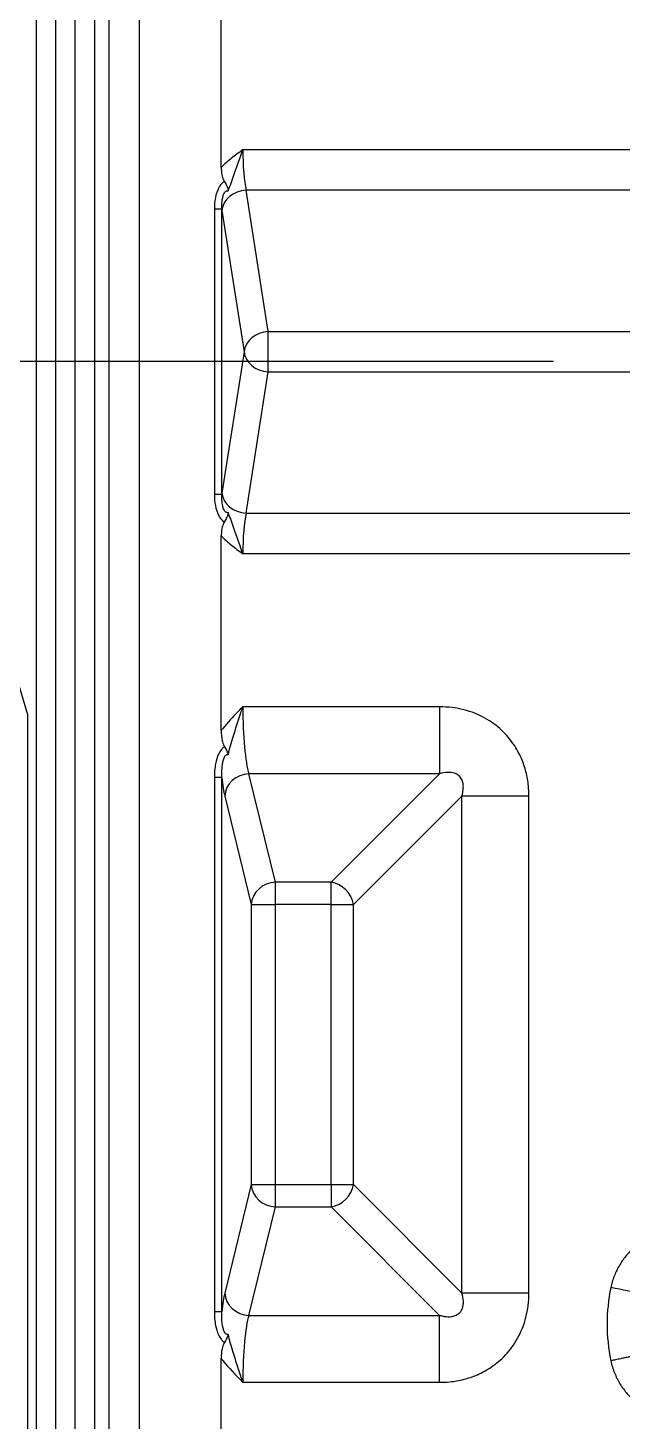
# Model space of a CAD drawing. Header units: millimetres. Extents: x 2595 to 3308, y 1499 to 1823.
# Drawn here: x 3097.09 to 3109.39, y 1641.33 to 1670.16 of the extents above; entities that cross this region are included whole.
import ezdxf
from ezdxf.lldxf.tags import DXFTag

# ---------------------------------------------------------------- set-up
doc = ezdxf.new("R2010")
doc.units = ezdxf.units.MM
doc.linetypes.add('CENTER', pattern=[2, 1.25, -0.25, 0.25, -0.25])
doc.layers.add('5', color=7, linetype='Continuous', true_color=0xffffff)
tags = doc.linetypes.add('DASHED', pattern=[25.72, 12.86, -12.86]).pattern_tags.tags
tags[6:7] = [DXFTag(74, 4), DXFTag(75, 0), DXFTag(340, '0'), DXFTag(46, 0.0), DXFTag(50, 0.0), DXFTag(44, 0.0), DXFTag(45, 0.0)]
tags[4:5] = [DXFTag(74, 4), DXFTag(75, 0), DXFTag(340, '0'), DXFTag(46, 0.0), DXFTag(50, 0.0), DXFTag(44, 0.0), DXFTag(45, 0.0)]

msp = doc.modelspace()

# ---------------------------------------------------------------- linework, layer by layer
at = {"layer": '5', "color": 7, "linetype": 'Continuous'}
for p, q in [((3097.263, 1673.518), (3097.263, 1629.254)), ((3097.664, 1673.518), (3097.664, 1629.254)), ((3098.068, 1673.518), (3098.068, 1629.254)), ((3098.47, 1673.518), (3098.47, 1629.254)), ((3098.775, 1629.254), (3098.775, 1673.518)), ((3099.395, 1673.518), (3099.395, 1629.254)), ((3101.093, 1667.269), (3101.093, 1671.299)), ((3143.407, 1667.635), (3101.539, 1667.635)), ((3102.067, 1663.875), (3101.609, 1666.8)), ((3143.407, 1666.8), (3101.609, 1666.8)), ((3100.951, 1666.41), (3100.951, 1660.505)), ((3101.105, 1666.41), (3100.951, 1666.41)), ((3101.105, 1660.505), (3101.105, 1666.41)), ((3101.109, 1666.382), (3101.566, 1663.458)), ((3102.067, 1663.04), (3102.067, 1663.875)), ((3102.067, 1663.875), (3146.332, 1663.875)), ((3101.566, 1663.458), (3101.109, 1660.533)), ((3101.609, 1660.115), (3102.067, 1663.04)), ((3102.067, 1663.04), (3146.332, 1663.04)), ((3101.105, 1660.505), (3100.951, 1660.505)), ((3101.609, 1660.115), (3143.407, 1660.115)), ((3101.093, 1655.617), (3101.093, 1659.646)), ((3101.539, 1659.28), (3143.407, 1659.28)), ((3097.094, 1655.945), (3096.853, 1656.757)), ((3097.094, 1629.254), (3097.094, 1655.945)), ((3105.61, 1656.111), (3101.539, 1656.111)), ((3100.951, 1654.651), (3100.951, 1643.593)), ((3101.105, 1654.651), (3100.951, 1654.651)), ((3101.105, 1643.593), (3101.105, 1654.651)), ((3105.61, 1654.725), (3101.667, 1654.725)), ((3102.216, 1652.482), (3101.667, 1654.725)), ((3105.61, 1654.725), (3103.366, 1652.482)), ((3101.167, 1654.263), (3101.715, 1652.02)), ((3106.072, 1654.263), (3103.828, 1652.02)), ((3107.458, 1654.263), (3106.072, 1654.263)), ((3106.072, 1643.981), (3106.072, 1654.263)), ((3107.458, 1643.981), (3107.458, 1654.263)), ((3102.216, 1652.02), (3102.216, 1652.482)), ((3103.366, 1652.482), (3102.216, 1652.482)), ((3103.366, 1652.02), (3103.366, 1652.482)), ((3101.715, 1652.02), (3102.216, 1652.02)), ((3101.715, 1652.02), (3101.715, 1646.225)), ((3103.366, 1652.02), (3102.216, 1652.02)), ((3102.216, 1646.225), (3102.216, 1652.02)), ((3103.366, 1646.225), (3103.366, 1652.02)), ((3103.366, 1652.02), (3103.828, 1652.02)), ((3103.828, 1646.225), (3103.828, 1652.02)), ((3101.715, 1646.225), (3101.167, 1643.981)), ((3101.715, 1646.225), (3102.216, 1646.225)), ((3102.216, 1645.762), (3102.216, 1646.225)), ((3102.216, 1646.225), (3103.366, 1646.225)), ((3103.366, 1646.225), (3103.828, 1646.225)), ((3103.366, 1646.225), (3103.366, 1645.762)), ((3106.072, 1643.981), (3103.828, 1646.225)), ((3101.667, 1643.519), (3102.216, 1645.762)), ((3102.216, 1645.762), (3103.366, 1645.762)), ((3105.61, 1643.519), (3103.366, 1645.762)), ((3101.105, 1643.593), (3100.951, 1643.593)), ((3101.667, 1643.519), (3105.61, 1643.519)), ((3105.61, 1642.133), (3105.61, 1643.519)), ((3101.093, 1642.134), (3101.093, 1642.628)), ((3101.539, 1642.133), (3105.61, 1642.133))]:
    msp.add_line(p, q, dxfattribs=at)
at = {"layer": '5', "color": 1, "linetype": 'CENTER', "ltscale": 22.850574}
msp.add_line((2988.002, 1663.259), (3308.002, 1663.259), dxfattribs=at)
at = {"layer": '5', "color": 7, "linetype": 'Continuous', "extrusion": (0, 0, -1)}
for radius, start, end in [(100.07, 313.95835, 233.17746), (99.038, 313.97894, 78.94)]:
    msp.add_arc((-3148.002, 1669.494), radius, start, end, dxfattribs=at)
at = {"layer": '5', "color": 7, "linetype": 'DASHED'}
for radius, start, end in [(100.573, 306.62661, 226.18317), (100.572, 306.62578, 226.19708)]:
    msp.add_arc((3148.002, 1669.494), radius, start, end, dxfattribs=at)
at = {"layer": '5', "color": 7, "linetype": 'Continuous'}
for centre, radius, start, end in [((3148.002, 1669.494), 100.547, 306.63636, 233.36364), ((3148.002, 1669.494), 99.282, 100.95124, 226.04921), ((3148.002, 1669.494), 99.081, 101.04979, 226.04537), ((3112.792, 1643.338), 3.718, 168.2351, 191.7649), ((3148.002, 1663.458), 81.732, 195.12421, 254.87579), ((3148.002, 1663.458), 82.176, 195.12421, 254.87579)]:
    msp.add_arc(centre, radius, start, end, dxfattribs=at)
for centre, major_axis, ratio, start_param, end_param in [((3101.698, 1667.635), (0, -1.006), 0.157656, 4.712389, 5.691586), ((3101.609, 1666.382), (0.497, 0.078), 0.826909, 1.442154, 2.954623), ((3101.197, 1667.635), (0, -1.509), 0.105104, 5.659814, 5.691585), ((3102.067, 1663.458), (0.497, 0.078), 0.826909, 1.442154, 2.954623), ((3102.067, 1663.458), (0.497, -0.078), 0.826909, 3.328563, 4.841031), ((3101.197, 1659.28), (0, -1.509), 0.105104, 3.733192, 3.764963), ((3101.609, 1660.533), (0.497, -0.078), 0.826909, 3.328563, 4.841031), ((3101.698, 1659.28), (0, -1.006), 0.157656, 3.733192, 4.712389), ((3101.75, 1656.111), (0, -1.509), 0.140139, 4.712389, 5.877351), ((3101.25, 1656.111), (0, -2.012), 0.105104, 5.524688, 5.877351), ((3101.667, 1654.263), (-0.489, -0.12), 0.914519, 4.492315, 6.021833), ((3102.216, 1652.02), (-0.489, -0.12), 0.914519, 4.492315, 6.021833), ((3103.366, 1652.02), (0.356, -0.356), 0.854588, 0.863645, 2.277948), ((3102.216, 1646.225), (-0.489, 0.12), 0.914519, 0.261352, 1.79087), ((3103.366, 1646.225), (-0.356, -0.356), 0.854588, 0.863645, 2.277948), ((3101.25, 1642.133), (0, -2.012), 0.105104, 3.547427, 3.90009), ((3101.667, 1643.981), (-0.489, 0.12), 0.914519, 0.261352, 1.79087), ((3101.75, 1642.133), (0, -1.509), 0.140139, 3.547427, 4.712389)]:
    msp.add_ellipse(centre, major_axis=major_axis, ratio=ratio, start_param=start_param, end_param=end_param, dxfattribs=at)
for points, knots in [([(3101.539, 1667.635), (3101.537, 1667.634), (3101.535, 1667.633), (3101.456, 1667.576), (3101.379, 1667.519), (3101.23, 1667.4), (3101.159, 1667.336), (3101.093, 1667.269)], [0, 0, 0, 0, 0.010983, 0.010983, 0.507592, 0.507592, 1, 1, 1, 1]), ([(3101.24, 1666.786), (3101.258, 1666.839), (3101.277, 1666.891), (3101.374, 1667.16), (3101.454, 1667.395), (3101.537, 1667.631), (3101.538, 1667.633), (3101.539, 1667.635)], [0, 0, 0, 0, 0.192461, 0.192461, 0.993003, 0.993003, 1, 1, 1, 1]), ([(3101.093, 1667.269), (3101.093, 1667.217), (3101.097, 1667.164), (3101.114, 1667.079), (3101.125, 1667.043), (3101.145, 1667.003), (3101.15, 1666.994), (3101.155, 1666.985)], [0, 0, 0, 0, 0.517247, 0.517247, 0.886034, 0.886034, 1, 1, 1, 1]), ([(3101.155, 1666.985), (3101.146, 1666.978), (3101.137, 1666.97), (3101.115, 1666.95), (3101.104, 1666.938), (3101.075, 1666.902), (3101.059, 1666.878), (3101.011, 1666.789), (3100.987, 1666.716), (3100.957, 1666.566), (3100.951, 1666.487), (3100.951, 1666.41)], [0, 0, 0, 0, 0.065158, 0.065158, 0.156065, 0.156065, 0.300849, 0.300849, 0.652717, 0.652717, 1, 1, 1, 1]), ([(3101.155, 1666.985), (3101.184, 1666.939), (3101.207, 1666.894), (3101.23, 1666.83), (3101.235, 1666.809), (3101.24, 1666.788), (3101.24, 1666.787), (3101.24, 1666.786)], [0, 0, 0, 0, 0.656706, 0.656706, 0.984116, 0.984116, 1, 1, 1, 1]), ([(3101.105, 1666.41), (3101.103, 1666.461), (3101.104, 1666.513), (3101.113, 1666.594), (3101.117, 1666.622), (3101.129, 1666.67), (3101.134, 1666.69), (3101.147, 1666.721), (3101.153, 1666.734), (3101.166, 1666.756), (3101.174, 1666.765), (3101.19, 1666.779), (3101.198, 1666.783), (3101.215, 1666.789), (3101.226, 1666.789), (3101.236, 1666.787), (3101.236, 1666.787), (3101.238, 1666.787), (3101.239, 1666.787), (3101.24, 1666.786)], [0, 0, 0, 0, 0.33285, 0.33285, 0.506733, 0.506733, 0.634572, 0.634572, 0.719289, 0.719289, 0.804715, 0.804715, 0.878468, 0.878468, 0.982067, 0.982067, 0.989184, 0.989184, 1, 1, 1, 1]), ([(3100.951, 1660.505), (3100.951, 1660.428), (3100.957, 1660.35), (3100.987, 1660.2), (3101.011, 1660.126), (3101.059, 1660.037), (3101.075, 1660.013), (3101.104, 1659.977), (3101.115, 1659.965), (3101.137, 1659.945), (3101.146, 1659.937), (3101.155, 1659.93)], [0, 0, 0, 0, 0.347283, 0.347283, 0.699151, 0.699151, 0.843935, 0.843935, 0.934842, 0.934842, 1, 1, 1, 1]), ([(3101.24, 1660.129), (3101.239, 1660.129), (3101.238, 1660.128), (3101.229, 1660.127), (3101.22, 1660.126), (3101.204, 1660.13), (3101.196, 1660.133), (3101.186, 1660.14), (3101.185, 1660.141), (3101.175, 1660.149), (3101.168, 1660.158), (3101.154, 1660.179), (3101.148, 1660.192), (3101.137, 1660.219), (3101.133, 1660.232), (3101.12, 1660.279), (3101.114, 1660.314), (3101.104, 1660.402), (3101.103, 1660.454), (3101.105, 1660.505)], [0, 0, 0, 0, 0.010802, 0.010802, 0.099902, 0.099902, 0.176297, 0.176297, 0.194796, 0.194796, 0.271615, 0.271615, 0.36487, 0.36487, 0.447735, 0.447735, 0.666872, 0.666872, 1, 1, 1, 1]), ([(3101.24, 1660.129), (3101.24, 1660.128), (3101.24, 1660.127), (3101.235, 1660.106), (3101.23, 1660.085), (3101.207, 1660.022), (3101.184, 1659.976), (3101.155, 1659.93)], [0, 0, 0, 0, 0.015884, 0.015884, 0.341494, 0.341494, 1, 1, 1, 1]), ([(3101.539, 1659.28), (3101.538, 1659.282), (3101.537, 1659.284), (3101.454, 1659.52), (3101.374, 1659.755), (3101.277, 1660.024), (3101.258, 1660.076), (3101.24, 1660.129)], [0, 0, 0, 0, 0.006997, 0.006997, 0.807539, 0.807539, 1, 1, 1, 1]), ([(3101.155, 1659.93), (3101.138, 1659.903), (3101.125, 1659.869), (3101.101, 1659.785), (3101.095, 1659.732), (3101.093, 1659.668), (3101.093, 1659.657), (3101.093, 1659.646)], [0, 0, 0, 0, 0.364786, 0.364786, 0.893144, 0.893144, 1, 1, 1, 1]), ([(3101.093, 1659.646), (3101.159, 1659.579), (3101.23, 1659.516), (3101.379, 1659.396), (3101.456, 1659.339), (3101.535, 1659.283), (3101.537, 1659.281), (3101.539, 1659.28)], [0, 0, 0, 0, 0.492408, 0.492408, 0.989017, 0.989017, 1, 1, 1, 1]), ([(3101.539, 1656.111), (3101.537, 1656.11), (3101.536, 1656.108), (3101.503, 1656.076), (3101.472, 1656.045), (3101.333, 1655.901), (3101.226, 1655.785), (3101.116, 1655.647), (3101.104, 1655.632), (3101.093, 1655.617)], [0, 0, 0, 0, 0.009505, 0.009505, 0.207284, 0.207284, 0.912496, 0.912496, 1, 1, 1, 1]), ([(3101.236, 1655.12), (3101.268, 1655.243), (3101.304, 1655.367), (3101.391, 1655.653), (3101.443, 1655.818), (3101.51, 1656.023), (3101.523, 1656.063), (3101.537, 1656.106), (3101.538, 1656.109), (3101.539, 1656.111)], [0, 0, 0, 0, 0.380233, 0.380233, 0.87174, 0.87174, 0.992517, 0.992517, 1, 1, 1, 1]), ([(3107.458, 1654.263), (3107.456, 1654.334), (3107.453, 1654.453), (3107.429, 1654.622), (3107.398, 1654.765), (3107.356, 1654.907), (3107.301, 1655.048), (3107.23, 1655.193), (3107.14, 1655.342), (3107.028, 1655.489), (3106.891, 1655.632), (3106.731, 1655.765), (3106.545, 1655.883), (3106.337, 1655.981), (3106.11, 1656.055), (3105.865, 1656.103), (3105.696, 1656.108), (3105.61, 1656.111)], [0, 0, 0, 0, 0.072851, 0.122845, 0.174858, 0.223041, 0.274463, 0.329748, 0.38903, 0.452408, 0.51978, 0.591113, 0.666185, 0.744828, 0.826536, 0.911136, 1, 1, 1, 1]), ([(3101.093, 1655.617), (3101.093, 1655.547), (3101.098, 1655.476), (3101.121, 1655.374), (3101.132, 1655.339), (3101.152, 1655.3), (3101.157, 1655.293), (3101.161, 1655.285)], [0, 0, 0, 0, 0.596247, 0.596247, 0.916197, 0.916197, 1, 1, 1, 1]), ([(3101.161, 1655.285), (3101.143, 1655.273), (3101.125, 1655.257), (3101.104, 1655.233), (3101.098, 1655.226), (3101.072, 1655.193), (3101.054, 1655.162), (3101.011, 1655.07), (3100.991, 1655.002), (3100.959, 1654.842), (3100.951, 1654.746), (3100.951, 1654.651)], [0, 0, 0, 0, 0.115995, 0.115995, 0.157569, 0.157569, 0.315488, 0.315488, 0.609491, 0.609491, 1, 1, 1, 1]), ([(3101.105, 1654.651), (3101.102, 1654.739), (3101.104, 1654.831), (3101.122, 1654.945), (3101.126, 1654.968), (3101.139, 1655.02), (3101.149, 1655.05), (3101.168, 1655.085), (3101.174, 1655.093), (3101.186, 1655.107), (3101.194, 1655.113), (3101.207, 1655.12), (3101.214, 1655.121), (3101.225, 1655.122), (3101.231, 1655.122), (3101.236, 1655.12)], [0, 0, 0, 0, 0.502294, 0.502294, 0.623869, 0.623869, 0.789589, 0.789589, 0.846918, 0.846918, 0.905059, 0.905059, 0.956222, 0.956222, 1, 1, 1, 1]), ([(3101.161, 1655.285), (3101.192, 1655.238), (3101.215, 1655.191), (3101.231, 1655.138), (3101.233, 1655.131), (3101.235, 1655.123), (3101.236, 1655.121), (3101.236, 1655.12)], [0, 0, 0, 0, 0.84673, 0.84673, 0.979812, 0.979812, 1, 1, 1, 1]), ([(3106.072, 1654.263), (3106.078, 1654.287), (3106.093, 1654.342), (3106.101, 1654.415), (3106.101, 1654.477), (3106.095, 1654.535), (3106.074, 1654.609), (3106.024, 1654.678), (3105.967, 1654.718), (3105.912, 1654.74), (3105.848, 1654.753), (3105.743, 1654.757), (3105.665, 1654.738), (3105.61, 1654.725)], [0, 0, 0, 0, 0.093419, 0.212052, 0.262993, 0.313654, 0.413883, 0.514736, 0.570157, 0.632578, 0.705029, 0.789605, 1, 1, 1, 1]), ([(3110.41, 1645.28), (3110.371, 1645.273), (3110.295, 1645.26), (3110.183, 1645.23), (3110.075, 1645.192), (3109.971, 1645.146), (3109.87, 1645.093), (3109.773, 1645.031), (3109.696, 1644.974), (3109.637, 1644.925), (3109.58, 1644.873), (3109.513, 1644.805), (3109.439, 1644.717), (3109.372, 1644.624), (3109.312, 1644.526), (3109.259, 1644.425), (3109.223, 1644.337), (3109.197, 1644.265), (3109.174, 1644.191), (3109.161, 1644.134), (3109.152, 1644.096)], [0, 0, 0, 0, 0.06379, 0.126437, 0.188453, 0.250336, 0.312469, 0.374841, 0.437354, 0.468643, 0.499938, 0.562509, 0.625024, 0.687401, 0.749545, 0.811445, 0.873485, 0.904718, 0.936174, 1, 1, 1, 1]), ([(3065.808, 1644.461), (3066.537, 1641.736), (3067.96, 1636.418), (3070.994, 1628.947), (3074.469, 1622.138), (3078.323, 1616.012), (3082.424, 1610.554), (3086.482, 1605.952), (3090.436, 1602.044), (3094.275, 1598.685), (3098.263, 1595.597), (3102.379, 1592.784), (3106.604, 1590.247), (3110.917, 1587.986), (3115.3, 1585.998), (3119.736, 1584.287), (3124.202, 1582.826), (3127.22, 1582.068), (3128.72, 1581.691)], [0, 0, 0, 0, 0.090373, 0.176364, 0.257981, 0.335231, 0.40812, 0.476654, 0.531767, 0.586258, 0.640131, 0.693386, 0.746023, 0.798046, 0.849453, 0.900247, 0.950429, 1, 1, 1, 1]), ([(3065.375, 1644.356), (3065.485, 1643.901), (3065.706, 1642.991), (3066.183, 1641.182), (3066.833, 1638.937), (3067.703, 1636.271), (3068.659, 1633.635), (3069.703, 1631.031), (3070.957, 1628.178), (3072.184, 1625.656), (3073.494, 1623.176), (3074.718, 1621.004), (3076.174, 1618.609), (3077.708, 1616.265), (3079.316, 1613.975), (3080.999, 1611.739), (3082.754, 1609.56), (3084.583, 1607.438), (3086.485, 1605.372), (3088.128, 1603.701), (3089.479, 1602.396), (3090.851, 1601.112), (3092.253, 1599.864), (3093.682, 1598.655), (3094.762, 1597.77), (3095.852, 1596.908), (3097.313, 1595.791), (3098.61, 1594.848), (3099.733, 1594.064), (3100.482, 1593.55), (3101.427, 1592.919), (3102.578, 1592.178), (3103.75, 1591.449), (3104.747, 1590.852), (3105.559, 1590.379), (3106.18, 1590.024), (3106.81, 1589.67), (3107.67, 1589.197), (3108.774, 1588.609), (3110.14, 1587.913), (3111.56, 1587.223), (3113.038, 1586.539), (3114.571, 1585.865), (3116.16, 1585.203), (3117.518, 1584.669), (3118.63, 1584.252), (3119.768, 1583.839), (3121.219, 1583.338), (3122.998, 1582.768), (3124.513, 1582.319), (3125.749, 1581.977), (3127.015, 1581.64), (3127.975, 1581.409), (3128.618, 1581.253)], [0, 0, 0, 0, 0.014936, 0.029853, 0.059655, 0.089453, 0.119262, 0.149075, 0.178885, 0.218629, 0.238504, 0.268312, 0.298106, 0.327877, 0.357624, 0.387348, 0.417075, 0.446843, 0.47668, 0.506592, 0.521577, 0.536571, 0.566511, 0.58142, 0.596263, 0.611033, 0.62573, 0.654912, 0.662164, 0.669403, 0.683874, 0.698399, 0.713051, 0.727904, 0.735428, 0.743029, 0.750712, 0.758484, 0.774323, 0.790599, 0.807368, 0.824674, 0.842499, 0.860799, 0.879533, 0.889049, 0.898658, 0.918142, 0.937995, 0.958239, 0.968516, 0.9789, 1, 1, 1, 1]), ([(3105.61, 1643.519), (3105.634, 1643.513), (3105.689, 1643.498), (3105.761, 1643.49), (3105.824, 1643.49), (3105.882, 1643.496), (3105.956, 1643.517), (3106.024, 1643.567), (3106.064, 1643.624), (3106.087, 1643.679), (3106.1, 1643.743), (3106.104, 1643.848), (3106.085, 1643.926), (3106.072, 1643.981)], [0, 0, 0, 0, 0.093419, 0.212052, 0.262993, 0.313654, 0.413883, 0.514736, 0.570157, 0.632578, 0.705029, 0.789605, 1, 1, 1, 1]), ([(3105.61, 1642.133), (3105.68, 1642.135), (3105.8, 1642.138), (3105.969, 1642.162), (3106.112, 1642.193), (3106.254, 1642.235), (3106.395, 1642.29), (3106.54, 1642.361), (3106.688, 1642.451), (3106.836, 1642.563), (3106.979, 1642.699), (3107.112, 1642.86), (3107.23, 1643.045), (3107.328, 1643.253), (3107.401, 1643.481), (3107.449, 1643.726), (3107.455, 1643.895), (3107.458, 1643.981)], [0, 0, 0, 0, 0.072851, 0.122845, 0.174858, 0.223041, 0.274463, 0.329748, 0.38903, 0.452408, 0.51978, 0.591113, 0.666185, 0.744828, 0.826536, 0.911136, 1, 1, 1, 1]), ([(3100.951, 1643.593), (3100.951, 1643.498), (3100.959, 1643.402), (3100.991, 1643.242), (3101.011, 1643.174), (3101.054, 1643.082), (3101.072, 1643.052), (3101.098, 1643.018), (3101.104, 1643.011), (3101.125, 1642.987), (3101.143, 1642.971), (3101.161, 1642.959)], [0, 0, 0, 0, 0.390509, 0.390509, 0.684512, 0.684512, 0.842431, 0.842431, 0.884005, 0.884005, 1, 1, 1, 1]), ([(3101.236, 1643.124), (3101.229, 1643.122), (3101.221, 1643.122), (3101.207, 1643.125), (3101.2, 1643.127), (3101.187, 1643.136), (3101.181, 1643.142), (3101.168, 1643.159), (3101.162, 1643.17), (3101.146, 1643.204), (3101.138, 1643.228), (3101.115, 1643.321), (3101.108, 1643.392), (3101.103, 1643.505), (3101.103, 1643.55), (3101.105, 1643.593)], [0, 0, 0, 0, 0.062611, 0.062611, 0.115033, 0.115033, 0.167514, 0.167514, 0.239895, 0.239895, 0.372248, 0.372248, 0.752686, 0.752686, 1, 1, 1, 1]), ([(3101.161, 1642.959), (3101.143, 1642.931), (3101.13, 1642.897), (3101.104, 1642.806), (3101.097, 1642.746), (3101.093, 1642.667), (3101.093, 1642.647), (3101.093, 1642.628)], [0, 0, 0, 0, 0.321534, 0.321534, 0.833743, 0.833743, 1, 1, 1, 1]), ([(3101.236, 1643.124), (3101.236, 1643.123), (3101.235, 1643.122), (3101.233, 1643.114), (3101.232, 1643.108), (3101.216, 1643.055), (3101.192, 1643.007), (3101.161, 1642.959)], [0, 0, 0, 0, 0.020189, 0.020189, 0.138045, 0.138045, 1, 1, 1, 1]), ([(3101.539, 1642.133), (3101.538, 1642.135), (3101.537, 1642.138), (3101.523, 1642.181), (3101.51, 1642.221), (3101.443, 1642.426), (3101.391, 1642.591), (3101.304, 1642.877), (3101.268, 1643.001), (3101.236, 1643.124)], [0, 0, 0, 0, 0.007483, 0.007483, 0.12826, 0.12826, 0.619767, 0.619767, 1, 1, 1, 1]), ([(3101.093, 1642.628), (3101.104, 1642.612), (3101.116, 1642.597), (3101.254, 1642.425), (3101.393, 1642.279), (3101.536, 1642.136), (3101.537, 1642.134), (3101.539, 1642.133)], [0, 0, 0, 0, 0.087454, 0.087454, 0.990501, 0.990501, 1, 1, 1, 1]), ([(3109.152, 1642.579), (3109.162, 1642.537), (3109.182, 1642.452), (3109.225, 1642.33), (3109.277, 1642.213), (3109.36, 1642.064), (3109.461, 1641.926), (3109.579, 1641.801), (3109.676, 1641.716), (3109.779, 1641.639), (3109.925, 1641.549), (3110.08, 1641.478), (3110.243, 1641.427), (3110.368, 1641.4), (3110.496, 1641.383), (3110.583, 1641.381), (3110.627, 1641.38)], [0, 0, 0, 0, 0.063973, 0.126563, 0.188432, 0.250227, 0.37489, 0.437607, 0.500308, 0.562881, 0.6253, 0.74938, 0.811103, 0.873044, 0.935802, 1, 1, 1, 1])]:
    msp.add_open_spline(points, degree=3, knots=knots, dxfattribs=at)
for points, degree in [([(3105.61, 1656.111), (3105.61, 1655.558), (3105.61, 1654.943), (3105.61, 1654.725)], 3), ([(3109.644, 1643.993), (3109.631, 1643.996), (3109.401, 1644.044), (3109.152, 1644.096)], 3), ([(3107.458, 1643.981), (3106.905, 1643.981), (3106.29, 1643.981), (3106.072, 1643.981)], 3), ([(3101.089, 1639.521), (3101.091, 1642.134)], 1)]:
    msp.add_open_spline(points, degree=degree, dxfattribs=at)
msp.add_rational_spline([(3109.644, 1642.682), (3109.629, 1642.679), (3109.429, 1642.637), (3109.152, 1642.579)], [1.15918226141, 0.946945942872, 0.946939246409, 1.15916217202], degree=3, dxfattribs=at)

doc.saveas('drawing.dxf')
